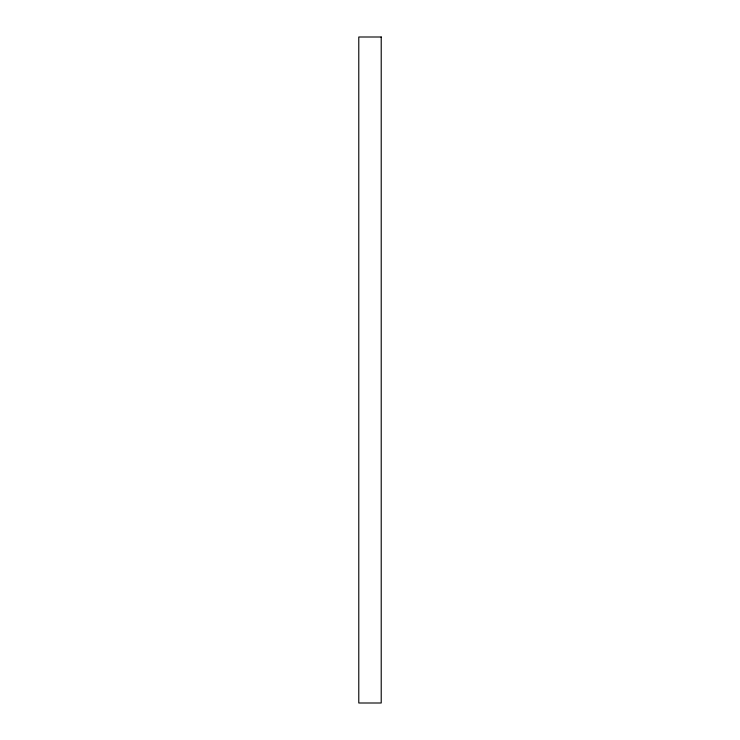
<?xml version="1.0" encoding="UTF-8"?>
<svg xmlns="http://www.w3.org/2000/svg" width="740" height="740" viewBox="0 0 740 740"><rect width="100%" height="100%" fill="white"/><g stroke="black" fill="none" stroke-linecap="round" stroke-linejoin="round"><path stroke-width="1.11" d="M381.22 37L358.78 37L358.78 703L381.22 703L381.22 37"/></g></svg>
